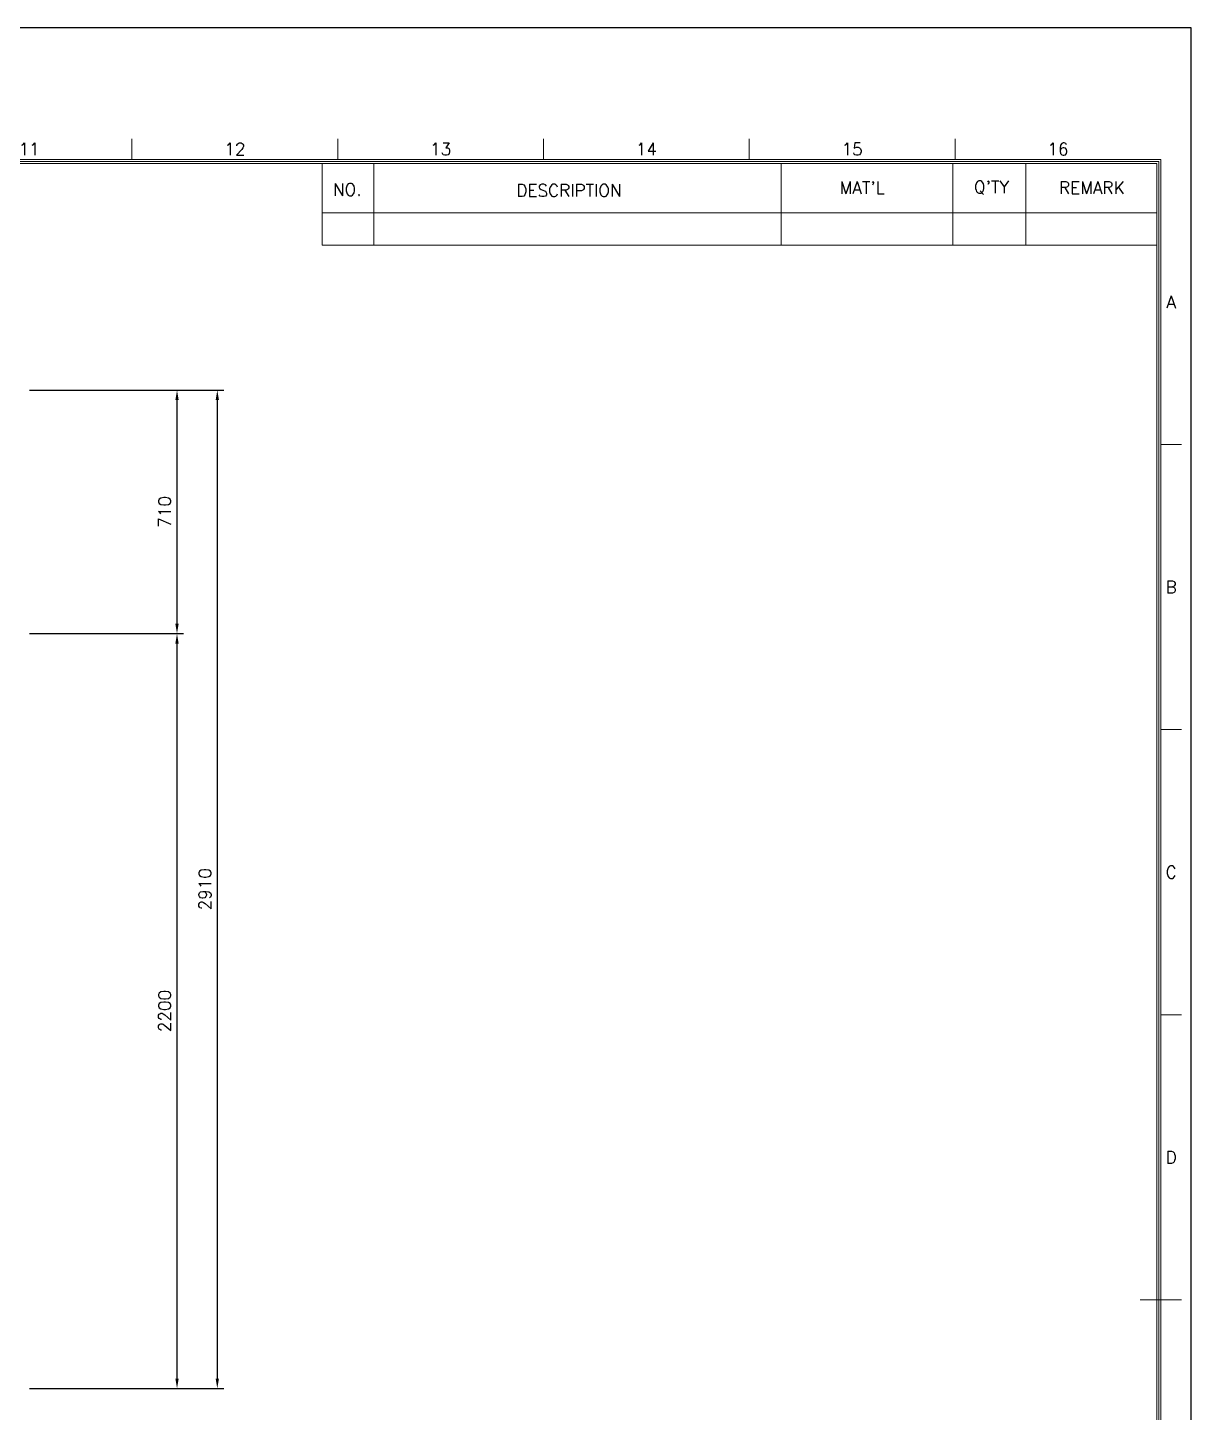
# Model space of a CAD drawing. Extents: x 0 to 24546, y -1194 to 5970.
# Drawn here: x 15087 to 18480, y 1934 to 5970 of the extents above; entities that cross this region are included whole.
import ezdxf
from ezdxf.enums import TextEntityAlignment as Align

# ---------------------------------------------------------------- set-up
doc = ezdxf.new("R2010")
doc.units = 0
doc.header["$LTSCALE"] = 60
doc.linetypes.add('CENTER', pattern=[2, 1.25, -0.25, 0.25, -0.25])
for name, color, linetype in [('A', 2, 'CONTINUOUS'), ('CL', 3, 'CENTER'), ('CO', 7, 'CONTINUOUS'), ('DIM', 2, 'CONTINUOUS'), ('TITLE', 7, 'CONTINUOUS')]:
    doc.layers.add(name, color=color, linetype=linetype)
doc.styles.add('IUHS', font='txt.shx', dxfattribs={"bigfont": 'ciwhs.shx'})
doc.styles.add('ROMANS', font='ROMANS')

msp = doc.modelspace()

# ---------------------------------------------------------------- linework, layer by layer
at = {"layer": 'A', "lineweight": 5}
for p, q in [((18391.2, 5586), (8791.2, 5586)), ((18385.2, 5580), (8797.2, 5580)), ((18379.2, 5574), (8803.2, 5574)), ((15945.3, 5336.4), (15945.3, 5574)), ((18379.2, -1050), (18379.2, 5574)), ((18385.2, -1056), (18385.2, 5580)), ((18391.2, -1062), (18391.2, 5586))]:
    msp.add_line(p, q, dxfattribs=at)
at = {"layer": 'A', "color": 7, "lineweight": 5}
msp.add_line((15945.3, 5430), (18379.2, 5430), dxfattribs=at)
at = {"layer": 'A', "color": 1}
for p, q in [((15091.9, 4913.7), (15541.7, 4913.7)), ((15091.9, 4913.7), (15659.2, 4913.7)), ((15522.5, 4232.5), (15522.5, 4884.9)), ((15640, 4884.9), (15640, 2032.5)), ((15091.9, 4203.7), (15541.7, 4203.7)), ((15091.9, 4203.7), (15541.7, 4203.7)), ((15522.5, 2032.5), (15522.5, 4174.9)), ((15091.9, 2003.7), (15541.7, 2003.7)), ((15091.9, 2003.7), (15659.2, 2003.7))]:
    msp.add_line(p, q, dxfattribs=at)
at = {"layer": 'A'}
msp.add_lwpolyline([(8400, -1194), (18480, -1194), (18480, 5970), (8400, 5970)], close=True, dxfattribs=at)
at = {"layer": 'A', "color": 1}
for points in [[(15517.7, 4884.9), (15527.3, 4884.9), (15522.5, 4913.7)], [(15635.2, 4884.9), (15644.8, 4884.9), (15640, 4913.7)], [(15517.7, 4232.5), (15527.3, 4232.5), (15522.5, 4203.7)], [(15517.7, 4174.9), (15527.3, 4174.9), (15522.5, 4203.7)], [(15517.7, 2032.5), (15527.3, 2032.5), (15522.5, 2003.7)], [(15635.2, 2032.5), (15644.8, 2032.5), (15640, 2003.7)]]:
    msp.add_solid(points, dxfattribs=at)
at = {"layer": 'CL', "color": 1, "linetype": 'Continuous', "lineweight": 5}
msp.add_line((15945.3, 5336.4), (18379.2, 5336.4), dxfattribs=at)
at = {"layer": 'CO', "lineweight": 5}
msp.add_line((16096.5, 5336.4), (16096.5, 5574), dxfattribs=at)
at = {"layer": 'CO', "color": 1, "lineweight": 5}
for p, q in [((17284.4, 5336.4), (17284.4, 5574)), ((17784.7, 5336.4), (17784.7, 5574)), ((17997.5, 5336.4), (17997.5, 5574))]:
    msp.add_line(p, q, dxfattribs=at)
at = {"layer": 'TITLE', "color": 6, "lineweight": 5}
for p, q in [((15391.2, 5586), (15391.2, 5646)), ((15991.2, 5586), (15991.2, 5646)), ((16591.2, 5586), (16591.2, 5646)), ((17191.2, 5586), (17191.2, 5646)), ((17791.2, 5586), (17791.2, 5646)), ((18391.2, 4755), (18451.2, 4755)), ((18391.2, 3924), (18451.2, 3924)), ((18391.2, 3093), (18451.2, 3093)), ((18331.2, 2262), (18451.2, 2262))]:
    msp.add_line(p, q, dxfattribs=at)

# ---------------------------------------------------------------- texts
at = {"layer": 'A', "color": 4, "char_height": 36, "attachment_point": 5, "rotation": 90, "style": 'IUHS'}
for s, insert in [('\\A1;710', (15486.5, 4558.7)), ('\\A1;2910', (15604, 3458.7)), ('\\A1;2200', (15486.5, 3103.7))]:
    msp.add_mtext(s, dxfattribs=dict(at, insert=insert))
at = {"layer": 'DIM', "lineweight": 5, "style": 'ROMANS'}
for s, p in [('NO.', (16018.8, 5498.3)), ('DESCRIPTION', (16665.3, 5495.6))]:
    msp.add_text(s, height=36, dxfattribs=at).set_placement(p, align=Align.MIDDLE)
at = {"layer": 'TITLE', "color": 6, "lineweight": 5, "style": 'ROMANS'}
for s, p in [('11', (15091.2, 5616)), ('12', (15691.2, 5616)), ('13', (16291.2, 5616)), ('14', (16891.2, 5616)), ('15', (17491.2, 5616)), ('16', (18091.2, 5616)), ('A', (18421.2, 5170.5)), ('B', (18421.2, 4339.5)), ('C', (18421.2, 3508.5)), ('D', (18421.2, 2677.5))]:
    msp.add_text(s, height=36, dxfattribs=at).set_placement(p, align=Align.MIDDLE)
at = {"layer": 'TITLE', "color": 3, "lineweight": 5, "style": 'ROMANS'}
for s, p in [("MAT'L", (17520, 5503.7)), ("Q'TY", (17897.1, 5503.7)), ('REMARK', (18190, 5503.7))]:
    msp.add_text(s, height=36, dxfattribs=at).set_placement(p, align=Align.MIDDLE)

doc.saveas('drawing.dxf')
